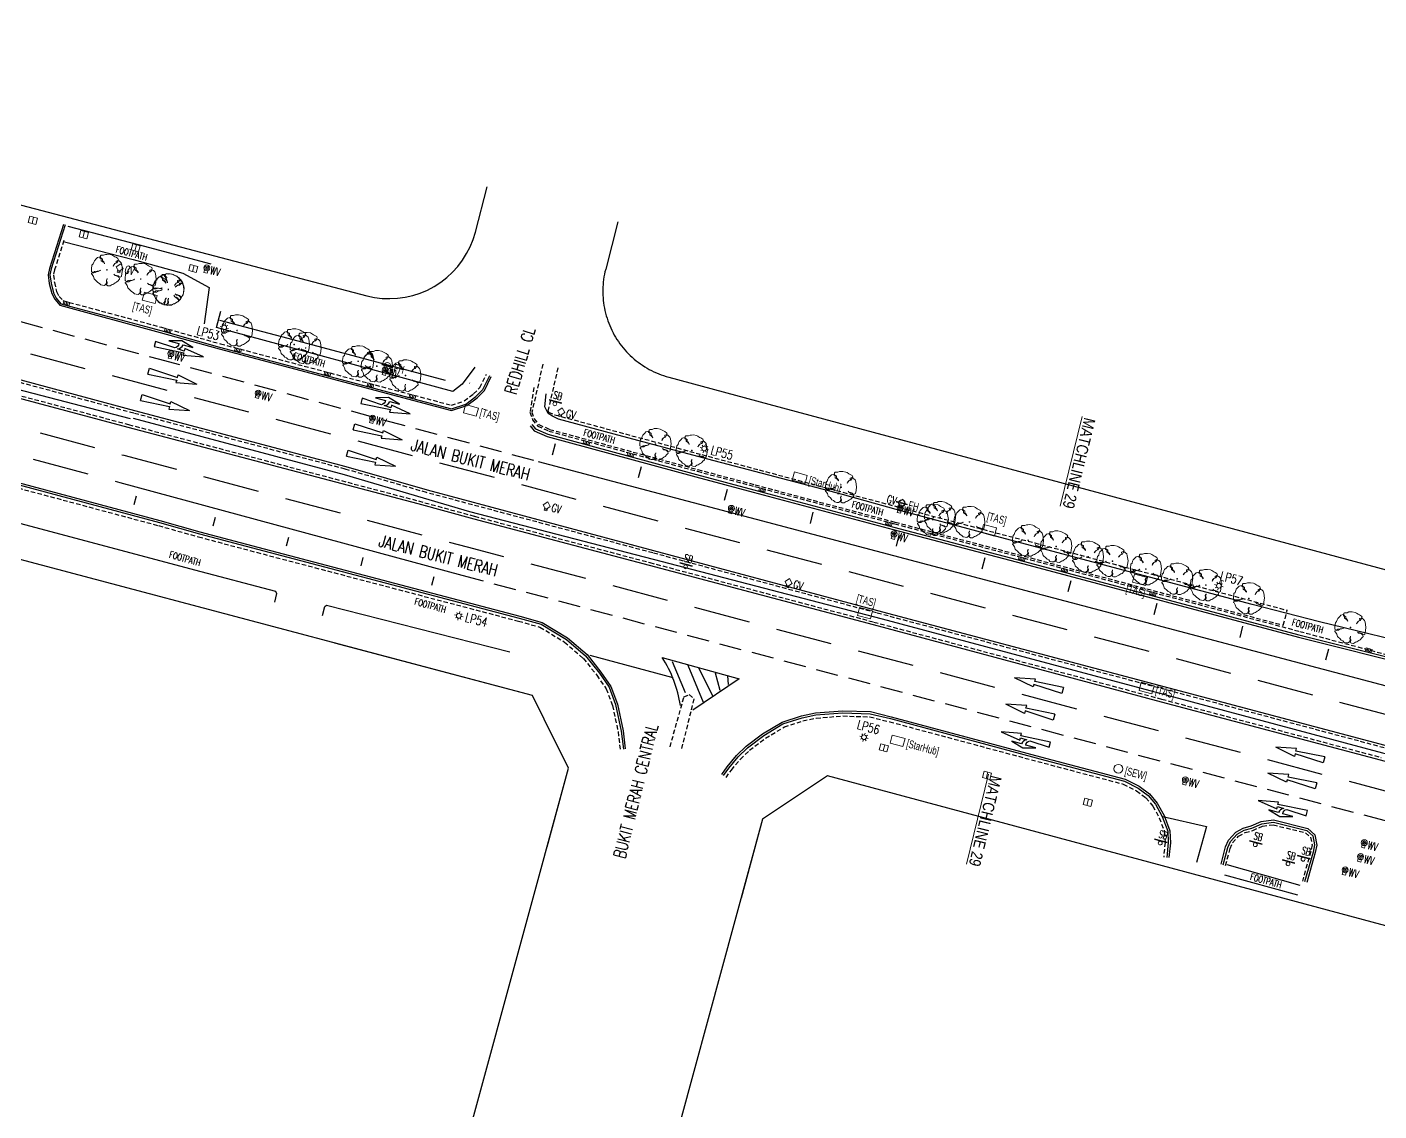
# Model space of a CAD drawing. Header units: millimetres. Extents: x 25846 to 27323, y 29074 to 29862.
# Drawn here: x 26037.9 to 26190, y 29592.5 to 29714.5 of the extents above; entities that cross this region are included whole.
import ezdxf

# ---------------------------------------------------------------- set-up
doc = ezdxf.new("R2010")
doc.units = ezdxf.units.MM
doc.linetypes.add('DASHED', pattern=[0.75, 0.5, -0.25])
doc.linetypes.add('DASHED2', pattern=[9.525, 6.35, -3.175])
for name, color, linetype, lineweight in [('02-PY-MATCHLINE', 7, 'Continuous', 0), ('S_IG_', 2, 'Continuous', 5), ('S_IGK_', 2, 'Continuous', 5), ('S_TREE', 3, 'Continuous', 13)]:
    doc.layers.add(name, color=color, linetype=linetype, lineweight=lineweight)
for name, color, linetype in [('S_FP_LINE', 11, 'Continuous'), ('S_LINKWAY', 6, 'DASHED'), ('S_LP', 7, 'Continuous'), ('S_MH-FH', 133, 'Continuous'), ('S_MH-GAS', 133, 'Continuous'), ('S_MH-SEW', 133, 'Continuous'), ('S_MH-STARHUB', 133, 'Continuous'), ('S_MH-TAS', 133, 'Continuous'), ('S_MH-WD', 133, 'Continuous'), ('S_RAIL', 200, 'Continuous'), ('S_ROAD_LINE', 7, 'DASHED'), ('S_SIGN_BOARD', 7, 'Continuous'), ('S_TRAFFIC_LINE', 8, 'Continuous'), ('SS ROADWIDL', 7, 'Continuous')]:
    doc.layers.add(name, color=color, linetype=linetype)
doc.styles.add('ARIAL', font='ARIALUNI.ttf')
doc.styles.add('CB_DIM', font='simplex.shx', dxfattribs={"width": 0.75, "height": 1.35})
doc.styles.add('ROMANS', font='romans', dxfattribs={"height": 2})
doc.styles.add('SIMPLEX', font='SIMPLEX')
doc.styles.get("Standard").update_dxf_attribs({"font": 'arial.ttf'})

# ---------------------------------------------------------------- blocks, each defined once
blk = doc.blocks.new('tr')
at = {"lineweight": 15}
blk.add_lwpolyline([(-0.48, 0.93), (-0.43, 0.88), (-0.37, 0.82), (-0.29, 0.7), (-0.29, 0.77), (-0.37, 0.9), (-0.44, 0.97), (-0.51, 1.04), (-0.51, 1.25), (-0.65, 1.32), (-0.73, 1.39), (-0.73, 1.6), (-0.66, 1.67), (-0.38, 1.67), (-0.17, 1.75), (-0.03, 1.75), (0.18, 1.76), (0.53, 1.69), (0.67, 1.62), (0.88, 1.49), (1.03, 1.42), (1.24, 1.28), (1.31, 1.15), (1.24, 1.07), (1.03, 1), (1.04, 0.79), (0.9, 0.72), (0.76, 0.57), (0.69, 0.43), (0.9, 0.72), (1.11, 0.79), (1.24, 1), (1.38, 1.01), (1.45, 0.94), (1.6, 0.8), (1.67, 0.59), (1.75, 0.03), (1.69, -0.39), (1.63, -0.74), (1.49, -0.81), (1.34, -0.75), (1.27, -0.68), (1.06, -0.61), (0.92, -0.61), (0.78, -0.48), (0.92, -0.63), (1.04, -0.65), (1.27, -0.75), (1.35, -0.82), (1.42, -0.96), (1.42, -1.03), (1.35, -1.1), (1.28, -1.17), (1.08, -1.38), (0.94, -1.45), (0.73, -1.6), (0.58, -1.64), (0.36, -1.78), (0.11, -1.77), (-0.04, -1.68), (0.03, -1.47), (0.03, -1.4), (-0.05, -1.19), (0.02, -1.05), (0.02, -0.98), (-0.01, -1.08), (-0.07, -1.19), (-0.04, -1.4), (-0.11, -1.61), (-0.28, -1.74), (-0.49, -1.72), (-0.7, -1.67), (-0.84, -1.51), (-1.03, -1.42), (-1.2, -1.23), (-1.38, -1.08), (-1.45, -1.01), (-1.53, -0.73), (-1.67, -0.52), (-1.74, -0.45), (-1.74, -0.38), (-1.47, -0.31), (-1.33, -0.3), (-1.12, -0.16), (-0.98, -0.16), (-0.77, -0.08), (-0.7, -0.01), (-0.98, -0.15), (-1.11, -0.14), (-1.4, -0.17), (-1.54, -0.31), (-1.75, -0.17), (-1.75, 0.11), (-1.69, 0.53), (-1.55, 0.67), (-1.49, 0.88), (-1.42, 1.03), (-1.21, 1.24), (-1.08, 1.38), (-0.8, 1.46), (-0.79, 1.32), (-0.65, 1.25), (-0.65, 1.04)], close=True, dxfattribs=at)
for points in [[(-0.07, 0), (0.07, 0)], [(0, 0.07), (0, -0.07)]]:
    blk.add_lwpolyline(points, dxfattribs=at)
blk = doc.blocks.new('IRON_GRATING')
at = {"lineweight": 15}
blk.add_line((0, 0.36), (0, -0.36), dxfattribs=at)
blk.add_lwpolyline([(-0.44, 0.36), (-0.44, -0.36), (0.44, -0.36), (0.44, 0.36)], close=True, dxfattribs=at)
blk = doc.blocks.new('ig')
blk.add_blockref('IRON_GRATING', (0, 0))
blk = doc.blocks.new('igk')
at = {"lineweight": 15}
for p, q in [((0.35, 0.15), (-0.35, 0.15)), ((-0.35, 0.15), (-0.35, -0.15)), ((-0.18, 0.15), (-0.18, -0.15)), ((0, 0.15), (0, -0.15)), ((0.17, 0.15), (0.17, -0.15)), ((0.35, -0.15), (0.35, 0.15)), ((-0.35, -0.15), (0.35, -0.15))]:
    blk.add_line(p, q, dxfattribs=at)
blk = doc.blocks.new('MH_TAS')
at = {"lineweight": 18}
blk.add_lwpolyline([(-0.75, -0.47), (0.75, -0.47), (0.75, 0.47), (-0.75, 0.47)], close=True, dxfattribs=at)
blk = doc.blocks.new('PTAS')
at = {"layer": 'S_MH-TAS', "lineweight": 18}
blk.add_blockref('MH_TAS', (0, 0), dxfattribs=at)
at = {"layer": 'S_MH-TAS', "lineweight": 18, "width": 0.7}
blk.add_text('[TAS]', height=0.9, dxfattribs=at).set_placement((1.06, -0.36))
blk = doc.blocks.new('WATER-VALVE')
at = {"color": 0, "lineweight": 18}
blk.add_lwpolyline([(-0.1914, -0.27753), (-0.1914, -0.5742), (0.1914, -0.5742), (0.1914, -0.27753)], dxfattribs=at)
blk.add_lwpolyline([(-0.1914, -0.27753), (-0.1914, -0.5742), (0.1914, -0.5742), (0.1914, -0.27753)], dxfattribs=at)
blk.add_lwpolyline([(-0.1914, -0.27753), (-0.1914, -0.5742), (0.1914, -0.5742), (0.1914, -0.27753)], dxfattribs=at)
at = {"lineweight": 18}
blk.add_circle((0, 0), 0.33648, dxfattribs=at)
blk.add_circle((0, 0), 0.33648, dxfattribs=at)
blk.add_circle((0, 0), 0.33648, dxfattribs=at)
at = {"lineweight": 15}
for radius in [0.2036, 0.2036, 0.2036, 0.06203, 0.06203, 0.06203]:
    blk.add_circle((0, 0), radius, dxfattribs=at)
blk = doc.blocks.new('PWD')
at = {"layer": 'S_MH-WD', "lineweight": 18}
blk.add_blockref('WATER-VALVE', (0, 0), dxfattribs=at)
at = {"layer": 'S_MH-WD', "lineweight": 18, "style": 'ROMANS', "width": 0.7}
blk.add_text('WV', height=0.9, dxfattribs=at).set_placement((0.46, -0.58))
blk = doc.blocks.new('MH_STARHUB')
at = {"lineweight": 18}
blk.add_lwpolyline([(-0.75, -0.47), (0.75, -0.47), (0.75, 0.47), (-0.75, 0.47)], close=True, dxfattribs=at)
blk = doc.blocks.new('PSHUB')
at = {"layer": 'S_MH-STARHUB', "lineweight": 18}
blk.add_blockref('MH_STARHUB', (0, 0), dxfattribs=at)
at = {"layer": 'S_MH-STARHUB', "lineweight": 18, "width": 0.7}
blk.add_text('[StarHub]', height=0.9, dxfattribs=at).set_placement((1.08, -0.43))
blk = doc.blocks.new('FIRE_HYDRANT')
at = {"lineweight": 18}
blk.add_lwpolyline([(-0.62, -0.05), (0.62, -0.05), (0.62, 0.04), (-0.62, 0.04)], close=True, dxfattribs=at)
blk.add_circle((0, 0), 0.372, dxfattribs=at)
blk = doc.blocks.new('PFH')
at = {"layer": 'S_MH-FH', "lineweight": 18}
blk.add_blockref('FIRE_HYDRANT', (0, 0), dxfattribs=at)
at = {"layer": 'S_MH-FH', "lineweight": 18, "width": 0.7}
blk.add_text('FH', height=0.9, dxfattribs=at).set_placement((0.77, -0.43))
blk = doc.blocks.new('GASVALVE')
at = {"lineweight": 15}
for points in [[(0, 0.45), (-0.41, 0), (0, -0.45), (0.41, 0), (0, 0.45)], [(-0.16, -0.27), (-0.16, -0.56), (0.16, -0.56), (0.16, -0.27)]]:
    blk.add_lwpolyline(points, dxfattribs=at)
blk = doc.blocks.new('PGAS')
at = {"layer": 'S_MH-GAS', "lineweight": 15}
blk.add_blockref('GASVALVE', (0, 0), dxfattribs=at)
at = {"layer": 'S_MH-GAS', "lineweight": 15, "style": 'SIMPLEX', "width": 0.71}
blk.add_text('GV', height=0.91, dxfattribs=at).set_placement((0.6, -0.47, 106.81))
blk = doc.blocks.new('MH_SEW')
at = {"lineweight": 18}
blk.add_circle((0, 0), 0.5, dxfattribs=at)
blk = doc.blocks.new('PSEW')
at = {"layer": 'S_MH-SEW', "lineweight": 18}
blk.add_blockref('MH_SEW', (0, 0), dxfattribs=at)
at = {"layer": 'S_MH-SEW', "lineweight": 18, "width": 0.7}
blk.add_text('[SEW]', height=0.9, dxfattribs=at).set_placement((0.79, -0.44, -98.84))
blk = doc.blocks.new('SIGN_BOARD_SMALL')
at = {"color": 0, "lineweight": 18}
for p, q in [((0.73, 0.07), (-0.73, 0.07)), ((0.73, 0), (-0.73, 0))]:
    blk.add_line(p, q, dxfattribs=at)
at = {"lineweight": 18}
blk.add_circle((0, -0.22), 0.216, dxfattribs=at)
blk = doc.blocks.new('SBS')
at = {"layer": 'S_SIGN_BOARD', "lineweight": 15}
blk.add_blockref('SIGN_BOARD_SMALL', (0, 0), dxfattribs=at)
at = {"layer": 'S_SIGN_BOARD', "color": 0, "linetype": 'ByBlock', "lineweight": 15, "style": 'SIMPLEX', "width": 0.65}
blk.add_text('SB', height=0.85, dxfattribs=at).set_placement((-0.39, 0.32))
blk = doc.blocks.new('AR')
at = {"lineweight": 30}
for p, q in [((-3.3, 0.46), (-5.6, 0)), ((-3.3, -0.46), (-5.6, 0)), ((-3.3, 0.16), (-3.3, 0.46)), ((0, 0.35), (-3.3, 0.16)), ((0, 0.35), (0, -0.35)), ((0, -0.35), (-3.3, -0.16)), ((-3.3, -0.16), (-3.3, -0.46))]:
    blk.add_line(p, q, dxfattribs=at)
blk = doc.blocks.new('A$Ca65eef7b')
at = {"layer": 'SS ROADWIDL', "color": 13}
for points in [[(26066.57, 29512.67), (26098.84, 29631.09), (26096.11, 29636.6), (26094.8, 29639.26), (26072.55, 29645.17)], [(26211.85, 29607.71), (26127.98, 29630.22), (26120.69, 29625.36), (26088.37, 29506.72), (26092.23, 29499.97), (26281.04, 29449.16)]]:
    blk.add_lwpolyline(points, dxfattribs=at)
blk = doc.blocks.new('LAMPPOST')
at = {"lineweight": 18}
for points in [[(-0.32, 0.32), (-0.19, 0.19)], [(0, 0.49), (0, 0.26)], [(0.32, 0.32), (0.19, 0.19)], [(-0.49, 0), (-0.26, 0)], [(-0.32, -0.32), (-0.19, -0.19)], [(0, -0.49), (0, -0.26)], [(0.32, -0.32), (0.19, -0.19)], [(0.49, 0), (0.26, 0)]]:
    blk.add_lwpolyline(points, dxfattribs=at)
blk.add_circle((0, 0), 0.264, dxfattribs=at)

msp = doc.modelspace()

# ---------------------------------------------------------------- linework, layer by layer
at = {"color": 7, "lineweight": 9, "ltscale": 30}
msp.add_lwpolyline([(26087.7, 29674.38), (26087.74, 29674.43)], dxfattribs=at)
at = {"layer": 'S_FP_LINE'}
for points in [[(26042.54, 29692.07), (26050.43, 29689.99), (26058.6, 29687.84)], [(26042.15, 29690.31), (26049.87, 29688.32), (26055.48, 29686.79), (26058.44, 29685.17), (26057.87, 29681.06)], [(26088.3, 29676.21), (26086.88, 29674.29), (26085.84, 29673.46), (26059.26, 29680.67), (26059.72, 29682.49)], [(26196.04, 29645.67), (26195.98, 29644.48), (26183.32, 29647.56), (26175.77, 29649.52), (26146.32, 29657.34), (26135.7, 29660.2), (26129.67, 29661.87), (26114.52, 29665.84), (26103.98, 29668.65), (26097.74, 29670.37), (26097.05, 29670.71), (26096.55, 29671), (26096.2, 29671.73), (26096.35, 29673.2)], [(25997.03, 29669.27), (26036.67, 29658.78), (26056.76, 29653.39), (26065.89, 29650.99), (26066.01, 29650.73), (26065.76, 29649.78)], [(26071.16, 29648.28), (26071.45, 29649.28), (26071.64, 29649.43), (26092.26, 29644.2)], [(26172.92, 29620.28), (26181.13, 29617.95)], [(26172.66, 29619.12), (26180.87, 29616.87)]]:
    msp.add_lwpolyline(points, dxfattribs=at)
at = {"layer": 'S_LINKWAY'}
for points in [[(26095.96, 29676.53), (26094.72, 29671.15), (26094.98, 29670.39), (26095.52, 29669.74), (26096.72, 29669.21), (26113.4, 29664.69), (26119.85, 29662.97), (26135.59, 29658.77), (26150.86, 29654.75), (26179.26, 29647.18), (26179.71, 29648.86)], [(26097.65, 29676.14), (26096.53, 29671.24), (26096.59, 29671.16), (26097.3, 29670.85), (26113.85, 29666.37), (26120.3, 29664.65), (26136.04, 29660.45), (26151.3, 29656.43), (26179.7, 29648.86)]]:
    msp.add_lwpolyline(points, dxfattribs=at)
at = {"layer": 'S_RAIL'}
for points in [[(25902.23, 29709.28), (25944.58, 29698.1), (26003.82, 29682.31), (26049.55, 29670.43)], [(26059.59, 29681.5), (26067.29, 29679.47), (26084.96, 29674.76)], [(26049.87, 29670.46), (26073.63, 29664.12), (26082.51, 29661.52), (26087.71, 29659.98), (26108.37, 29654.61), (26134.13, 29647.9), (26164.82, 29639.67), (26190.4, 29632.81), (26195.07, 29631.67), (26225.06, 29623.57)]]:
    msp.add_lwpolyline(points, dxfattribs=at)
at = {"layer": 'S_ROAD_LINE'}
for points in [[(26042.08, 29690.44), (26041.04, 29687.16), (26040.91, 29686.57), (26041.02, 29685.73), (26041.26, 29684.71), (26041.54, 29684.17), (26041.97, 29683.69), (26053.08, 29680.69), (26059.7, 29678.83), (26085.67, 29671.93), (26087.12, 29672.41), (26088.17, 29673.19), (26088.89, 29673.92), (26089.63, 29675.42)], [(26004.01, 29681.85), (26049.37, 29669.75), (26081.97, 29661.16), (26088.27, 29659.44), (26108, 29654.23), (26133.2, 29647.54), (26165.59, 29638.86), (26190.25, 29632.31)], [(26190.61, 29633.39), (26133.51, 29648.56), (26108.33, 29655.31), (26082.87, 29662.1), (26073.72, 29664.74), (26049.94, 29671.02), (26034.21, 29675.27)], [(26094.95, 29673.92), (26094.51, 29671.13), (26094.8, 29670.29), (26095.39, 29669.57), (26096.65, 29669.01), (26113.35, 29664.49), (26119.8, 29662.78), (26135.54, 29658.58), (26150.81, 29654.55), (26181.11, 29646.48), (26239.13, 29631.04), (26271.97, 29622.42), (26303.09, 29614.41), (26304.54, 29614.2), (26304.85, 29614.42), (26304.98, 29614.9), (26306.41, 29623.14)], [(25996.44, 29668.99), (25997.7, 29670.46), (25999.44, 29671.77), (26000.49, 29672.19), (26001.37, 29672.13), (26020.27, 29667.09), (26052.73, 29658.38), (26057.22, 29657.12), (26063.76, 29655.38), (26093.22, 29647.64), (26095.64, 29646.96), (26098.4, 29645.29), (26100.51, 29643.46), (26102.03, 29641.55), (26103.08, 29640.03), (26103.79, 29638.15), (26104.43, 29635.21), (26104.65, 29633.21)], [(26110.27, 29633.51), (26111.84, 29639.11), (26112.44, 29639.38), (26112.96, 29638.88), (26111.52, 29633.15)], [(26116.57, 29630.05), (26117.17, 29630.89), (26118.19, 29632.11), (26119.21, 29633.12), (26121.02, 29634.47), (26123.13, 29635.74), (26125.22, 29636.43), (26126.72, 29636.74), (26129.72, 29636.97), (26132.73, 29636.87), (26134.98, 29636.32), (26152.35, 29631.66), (26161.25, 29629.31), (26162.74, 29628.55), (26163.79, 29627.77), (26164.58, 29626.84), (26165.3, 29625.52), (26165.91, 29623.93), (26165.95, 29622.74), (26165.8, 29621.1)], [(26172.77, 29620.15), (26173.27, 29622.06), (26173.56, 29622.71), (26174.23, 29623.46), (26174.97, 29623.85), (26175.82, 29624.1), (26176.92, 29624.57), (26178.12, 29624.74), (26181.75, 29623.83), (26182.32, 29623.33), (26182.49, 29622.46), (26182.34, 29621.73), (26181.4, 29618.38)]]:
    msp.add_lwpolyline(points, dxfattribs=at)
at = {"layer": 'S_TRAFFIC_LINE', "linetype": 'DASHED', "ltscale": 5}
for p, q in [((25997.39, 29692.11), (26052.67, 29677.15)), ((26052.67, 29677.15), (26095.42, 29665.59)), ((26086.84, 29652.81), (26229.24, 29614.96))]:
    msp.add_line(p, q, dxfattribs=at)
at = {"layer": 'S_TRAFFIC_LINE'}
for p, q in [((26097.36, 29667.57), (26097.02, 29666.31)), ((26095.42, 29665.59), (26276.53, 29617.66)), ((26107.02, 29665), (26106.69, 29663.75)), ((26048.39, 29663.23), (26086.84, 29652.81)), ((26116.69, 29662.44), (26116.35, 29661.19)), ((26049.99, 29660.75), (26050.24, 29661.72)), ((26058.86, 29658.35), (26059.12, 29659.32)), ((26126.35, 29659.88), (26126.02, 29658.62)), ((26067.11, 29656.11), (26067.37, 29657.08)), ((26136.02, 29657.31), (26135.69, 29656.06)), ((26075.51, 29653.84), (26075.76, 29654.8)), ((26145.69, 29654.75), (26145.35, 29653.49)), ((26083.48, 29651.68), (26083.73, 29652.64)), ((26155.35, 29652.18), (26155.02, 29650.93)), ((26165.02, 29649.62), (26164.68, 29648.36)), ((26174.68, 29647.06), (26174.35, 29645.8)), ((26184.35, 29644.49), (26184.01, 29643.24))]:
    msp.add_line(p, q, dxfattribs=at)
at = {"layer": 'S_TRAFFIC_LINE', "linetype": 'DASHED2', "flags": 128}
for points in [[(25900.25, 29714.46), (26083.21, 29665.75), (26294.69, 29609.55)], [(25901.24, 29705.21), (25944.76, 29694.04), (26002.96, 29678.51), (26048.84, 29666.29), (26087.43, 29656), (26242.85, 29614.69), (26312.23, 29596.26)], [(25900.5, 29702.32), (25944, 29691.15), (26002.19, 29675.62), (26048.39, 29663.23)]]:
    msp.add_lwpolyline(points, dxfattribs=at)
at = {"layer": 'S_TRAFFIC_LINE'}
for points in [[(25900.45, 29710.88), (25903.09, 29710.26), (25982.3, 29689.3), (25992.12, 29686.75), (26034.29, 29675.57), (26050.02, 29671.32), (26073.8, 29665.04), (26082.96, 29662.39), (26108.4, 29655.6), (26133.59, 29648.85), (26190.69, 29633.69), (26195.06, 29632.48), (26243.04, 29619.79), (26260.56, 29615.21), (26294.18, 29606.55), (26296.2, 29606.36), (26329.75, 29597.14), (26361.48, 29588.61), (26403.58, 29577.38), (26407.67, 29576.25), (26429.94, 29569.52, -0.016945), (26462.16, 29560.02, -0.062846), (26465.68, 29557.85)], [(26111.44, 29638.16, 0.104347), (26109.39, 29643.56), (26118.03, 29641.14), (26112.83, 29637.62)]]:
    msp.add_lwpolyline(points, format="xyb", dxfattribs=at)
at = {"layer": 'S_TRAFFIC_LINE', "flags": 128}
msp.add_lwpolyline([(25902.1, 29707.94), (25914.2, 29704.87), (25945.42, 29697), (25977.28, 29688.71), (26003.93, 29681.55), (26049.29, 29669.46), (26081.89, 29660.87), (26088.19, 29659.14), (26107.93, 29653.94), (26133.12, 29647.25), (26165.51, 29638.56), (26190.17, 29632.02), (26194.68, 29630.81), (26260.33, 29613.34), (26294.94, 29603.88), (26295.42, 29603.93), (26313.15, 29599.27)], dxfattribs=at)
at = {"layer": 'S_TRAFFIC_LINE'}
for points in [[(26042.04, 29692.26), (26040.47, 29687.32), (26040.3, 29686.6), (26040.44, 29685.62), (26040.71, 29684.5), (26041.05, 29683.84), (26041.64, 29683.16), (26052.93, 29680.12), (26059.54, 29678.26), (26085.69, 29671.32), (26087.4, 29671.88), (26088.56, 29672.74), (26089.38, 29673.57), (26090.16, 29675.16)], [(26042.23, 29692.2), (26040.67, 29687.27), (26040.51, 29686.59), (26040.64, 29685.66), (26040.9, 29684.57), (26041.22, 29683.95), (26041.75, 29683.34), (26052.98, 29680.31), (26059.6, 29678.46), (26085.68, 29671.53), (26087.3, 29672.06), (26088.42, 29672.9), (26089.22, 29673.69), (26089.98, 29675.25)], [(26001.25, 29672.6), (26001.49, 29672.57), (26020.36, 29667.44), (26052.83, 29658.73), (26057.32, 29657.47), (26063.85, 29655.73), (26093.31, 29647.99), (26095.79, 29647.3), (26098.61, 29645.59), (26100.77, 29643.72), (26102.32, 29641.77), (26103.41, 29640.2), (26104.14, 29638.25), (26104.79, 29635.27), (26105.02, 29633.25)], [(26001.27, 29672.81), (26001.53, 29672.79), (26020.42, 29667.65), (26052.89, 29658.94), (26057.37, 29657.68), (26063.91, 29655.94), (26093.37, 29648.2), (26095.88, 29647.5), (26098.74, 29645.76), (26100.93, 29643.87), (26102.5, 29641.9), (26103.6, 29640.3), (26104.35, 29638.31), (26105, 29635.31), (26105.23, 29633.28)], [(26094.54, 29669.59), (26094.99, 29669.04), (26096.44, 29668.4), (26113.18, 29663.87), (26119.63, 29662.15), (26135.38, 29657.95), (26150.64, 29653.93), (26180.95, 29645.85), (26194.43, 29642.47), (26206.41, 29639.29)], [(26094.74, 29669.76), (26095.15, 29669.26), (26096.53, 29668.65), (26113.25, 29664.12), (26119.7, 29662.41), (26135.44, 29658.2), (26150.71, 29654.18), (26181.01, 29646.11), (26194.49, 29642.72), (26206.48, 29639.54)], [(26101.26, 29643.81), (26110.58, 29641.28)], [(26110.5, 29643.08), (26111.97, 29639.62)], [(26112.29, 29642.69), (26113.99, 29638.52)], [(26113.51, 29642.34), (26115.03, 29639.23)], [(26115.33, 29641.82), (26115.86, 29639.86)], [(26116.75, 29641.47), (26116.81, 29640.5)], [(26116.09, 29630.4), (26116.71, 29631.25), (26117.75, 29632.51), (26118.83, 29633.57), (26120.69, 29634.96), (26122.88, 29636.28), (26125.06, 29637), (26126.64, 29637.32), (26129.7, 29637.56), (26132.81, 29637.46), (26135.13, 29636.89), (26152.51, 29632.23), (26161.46, 29629.87), (26163.06, 29629.06), (26164.2, 29628.21), (26165.07, 29627.18), (26165.84, 29625.77), (26166.5, 29624.05), (26166.55, 29622.72), (26166.39, 29621.04)], [(26116.28, 29630.26), (26116.89, 29631.11), (26117.92, 29632.36), (26118.98, 29633.4), (26120.82, 29634.77), (26122.97, 29636.07), (26125.12, 29636.77), (26126.67, 29637.09), (26129.71, 29637.33), (26132.78, 29637.23), (26135.07, 29636.67), (26152.45, 29632), (26161.38, 29629.65), (26162.94, 29628.86), (26164.04, 29628.04), (26164.87, 29627.05), (26165.63, 29625.67), (26166.27, 29624), (26166.31, 29622.73), (26166.16, 29621.06)], [(26165.7, 29625.67), (26170.63, 29624.53), (26169.51, 29620.48)], [(26172.25, 29620.29), (26172.77, 29622.24), (26173.1, 29623.01), (26173.9, 29623.89), (26174.76, 29624.34), (26175.64, 29624.61), (26176.77, 29625.09), (26178.15, 29625.29), (26182.01, 29624.31), (26182.81, 29623.62), (26183.04, 29622.45), (26182.86, 29621.6), (26181.91, 29618.23)], [(26172.5, 29620.22), (26173.01, 29622.16), (26173.32, 29622.86), (26174.06, 29623.68), (26174.86, 29624.11), (26175.73, 29624.37), (26176.84, 29624.84), (26178.14, 29625.03), (26181.89, 29624.08), (26182.57, 29623.48), (26182.78, 29622.46), (26182.61, 29621.66), (26181.66, 29618.3)]]:
    msp.add_lwpolyline(points, dxfattribs=at)
at = {"layer": 'S_TRAFFIC_LINE', "ltscale": 2}
for points, elevation in [([(26054.88, 29678.27, 0.30779), (26055.49, 29678.72), (26056.59, 29678.42), (26055.34, 29679.18), (26053.88, 29679.15), (26055.02, 29678.86, -0.321197), (26054.56, 29678.37), (26052.38, 29679.1), (26052.22, 29678.52), (26055.56, 29677.83), (26055.48, 29677.54), (26057.79, 29677.36), (26055.69, 29678.31), (26055.61, 29678.02), (26054.88, 29678.27)], 6.56), ([(26078.13, 29671.88, 0.30779), (26078.75, 29672.33), (26079.84, 29672.03), (26078.59, 29672.79), (26077.13, 29672.76), (26078.27, 29672.47, -0.321197), (26077.81, 29671.98), (26075.63, 29672.71), (26075.48, 29672.13), (26078.81, 29671.44), (26078.73, 29671.15), (26081.04, 29670.97), (26078.94, 29671.92), (26078.86, 29671.63), (26078.13, 29671.88)], 6.99), ([(26150.42, 29634.29, 0.30779), (26149.81, 29633.83), (26148.72, 29634.12), (26149.97, 29633.37), (26151.43, 29633.4), (26150.29, 29633.69, -0.321197), (26150.74, 29634.18), (26152.93, 29633.46), (26153.08, 29634.04), (26149.75, 29634.72), (26149.82, 29635.01), (26147.51, 29635.18), (26149.62, 29634.24), (26149.69, 29634.53), (26150.42, 29634.29)], 8.4), ([(26179.33, 29626.56, 0.30779), (26178.72, 29626.11), (26177.62, 29626.4), (26178.88, 29625.65), (26180.33, 29625.68), (26179.2, 29625.97, -0.321197), (26179.65, 29626.46), (26181.83, 29625.74), (26181.99, 29626.32), (26178.65, 29627), (26178.73, 29627.29), (26176.42, 29627.46), (26178.52, 29626.51), (26178.6, 29626.8), (26179.33, 29626.56)], 8.75)]:
    msp.add_lwpolyline(points, format="xyb", dxfattribs=dict(at, elevation=elevation))
at = {"layer": 'SS ROADWIDL', "color": 13}
for points in [[(25991.7, 29706.38), (26076.15, 29684.23), (26077.01, 29684.05), (26077.88, 29683.94), (26078.74, 29683.91), (26079.63, 29683.95), (26080.48, 29684.07), (26081.33, 29684.27), (26082.17, 29684.53), (26082.97, 29684.87), (26083.74, 29685.28), (26084.48, 29685.75), (26085.17, 29686.29), (26085.81, 29686.88), (26086.39, 29687.53), (26086.92, 29688.23), (26087.38, 29688.97), (26087.78, 29689.74), (26088.11, 29690.55), (26088.37, 29691.39), (26089.7, 29696.5)], [(26104.41, 29692.56), (26103.03, 29687.23), (26102.95, 29686.94), (26102.89, 29686.65), (26102.84, 29686.37), (26102.8, 29686.07), (26102.76, 29685.78), (26102.74, 29685.49), (26102.72, 29685.19), (26102.71, 29684.9), (26102.71, 29684.61), (26102.72, 29684.31), (26102.74, 29684.02), (26102.76, 29683.72), (26102.8, 29683.43), (26102.84, 29683.14), (26102.89, 29682.85), (26102.95, 29682.56), (26103.02, 29682.28), (26103.09, 29681.99), (26103.18, 29681.71), (26103.27, 29681.43), (26103.37, 29681.16), (26103.48, 29680.88), (26103.6, 29680.61), (26103.73, 29680.35), (26103.86, 29680.08), (26104, 29679.82), (26104.15, 29679.57), (26104.3, 29679.32), (26104.47, 29679.08), (26104.64, 29678.84), (26104.82, 29678.6), (26105, 29678.37), (26105.19, 29678.15), (26105.39, 29677.93), (26105.59, 29677.72), (26105.8, 29677.51), (26106.02, 29677.31), (26106.24, 29677.12), (26106.47, 29676.93), (26106.7, 29676.75), (26106.94, 29676.57), (26107.18, 29676.41), (26107.43, 29676.25), (26107.68, 29676.1), (26107.94, 29675.95), (26108.2, 29675.82), (26108.46, 29675.69), (26108.73, 29675.57), (26109, 29675.45), (26109.28, 29675.35), (26109.55, 29675.25), (26109.83, 29675.16), (26110.12, 29675.08), (26121.37, 29672.06), (26266.01, 29633.25)], [(26096.43, 29622.27), (26098.84, 29631.09), (26096.11, 29636.6), (26094.8, 29639.26), (25996.46, 29665.36)], [(26211.85, 29607.71), (26127.98, 29630.22), (26120.69, 29625.36), (26118.27, 29616.46)]]:
    msp.add_lwpolyline(points, dxfattribs=at)

# ---------------------------------------------------------------- block references
at = {"layer": 'S_IG_'}
for p, rotation in [((26038.59, 29692.71), 345.1988215702609), ((26044.32, 29691.1), 345.1988215702609), ((26050.16, 29689.62), 345.1988215702609), ((26056.64, 29687.3), 345.1988215702609), ((26134.33, 29633.38), 345.0793771258164), ((26145.93, 29630.29), 345.0793771258164), ((26157.26, 29627.26), 345.0793771258164)]:
    msp.add_blockref('ig', p, dxfattribs=dict(at, rotation=rotation))
at = {"layer": 'S_IGK_'}
for p, rotation in [((26042.37, 29683.42), 345.1988215702609), ((26053.79, 29680.33), 345.1988215702609), ((26061.67, 29678.15), 345.1988215702609), ((26071.73, 29675.48), 345.1988215702609), ((26076.56, 29674.2), 345.1988215702609), ((26081.3, 29672.94), 345.1988215702609), ((26100.88, 29667.71), 345.0793771258164), ((26105.84, 29666.37), 345.0793771258164), ((26120.64, 29662.4), 345.0793771258164), ((26134.87, 29658.6), 345.0793771258164), ((26149.84, 29654.65), 345.0793771258164), ((26154.66, 29653.37), 345.0793771258164), ((26164.57, 29650.73), 345.0793771258164), ((26188.87, 29644.4), 345.0793771258164)]:
    msp.add_blockref('igk', p, dxfattribs=dict(at, rotation=rotation))
at = {"layer": 'S_LP', "lineweight": 18}
for p, rotation in [((26060.12, 29680.67), 345.1988215702609), ((26114.12, 29667.05), 345.0793771258164), ((26172.01, 29651.62), 345.0793771258164), ((26086.51, 29648.23), 345.1988215702609), ((26132.09, 29634.58), 345.0793771258164)]:
    msp.add_blockref('LAMPPOST', p, dxfattribs=dict(at, rotation=rotation))
at = {"layer": 'S_MH-FH'}
for p, rotation in [((26078.47, 29676.34), 345.1988215702609), ((26136.35, 29660.92), 345.0793771258164)]:
    msp.add_blockref('PFH', p, dxfattribs=dict(at, rotation=rotation))
at = {"layer": 'S_MH-GAS'}
for p, rotation in [((26048.37, 29687.4), 345.1988215702609), ((26098.03, 29671.2), 345.0793771258164), ((26096.4, 29660.62), 345.0793771258164), ((26123.6, 29651.98), 345.0793771258164)]:
    msp.add_blockref('PGAS', p, dxfattribs=dict(at, rotation=rotation))
at = {"layer": 'S_MH-GAS', "lineweight": 15, "rotation": 345.0793771258164}
msp.add_blockref('GASVALVE', (26136.35, 29660.91), dxfattribs=at)
at = {"layer": 'S_MH-SEW', "rotation": 345.0793771258164}
msp.add_blockref('PSEW', (26160.71, 29631.03), dxfattribs=at)
at = {"layer": 'S_MH-STARHUB', "rotation": 345.0793771258164}
for p in [(26124.86, 29663.77), (26135.86, 29634.17)]:
    msp.add_blockref('PSHUB', p, dxfattribs=at)
at = {"layer": 'S_MH-TAS', "lineweight": 18}
for p, rotation in [((26051.74, 29684.01), 345.1988215702609), ((26146.15, 29657.86), 345.0793771258164), ((26163.14, 29652.29), 345.0793771258164), ((26132.2, 29648.54), 345.0793771258164)]:
    msp.add_blockref('MH_TAS', p, dxfattribs=dict(at, rotation=rotation))
at = {"layer": 'S_MH-TAS', "rotation": 345.0793771258164}
for p in [(26087.87, 29671.34), (26163.88, 29640.11)]:
    msp.add_blockref('PTAS', p, dxfattribs=at)
at = {"layer": 'S_MH-WD'}
for p, rotation in [((26058.16, 29687.37), 345.1988215702609), ((26054.13, 29677.73), 345.1988215702609), ((26078.23, 29675.88), 345.1988215702609), ((26063.94, 29673.28), 345.1988215702609), ((26076.8, 29670.47), 345.1988215702609), ((26117.17, 29660.32), 345.0793771258164), ((26136.16, 29660.37), 345.0793771258164), ((26135.47, 29657.44), 345.0793771258164), ((26168.24, 29629.79), 345.0793771258164), ((26188.37, 29622.72), 345.0793771258164), ((26187.95, 29621.15), 345.0793771258164), ((26186.22, 29619.66), 345.0793771258164)]:
    msp.add_blockref('PWD', p, dxfattribs=dict(at, rotation=rotation))
at = {"layer": 'S_SIGN_BOARD', "rotation": 345.0793771258164}
for p in [(26097.36, 29672.3), (26112.06, 29653.96), (26165.47, 29622.89), (26176.16, 29622.71), (26181.54, 29621.07), (26179.85, 29620.56)]:
    msp.add_blockref('SBS', p, dxfattribs=at)
at = {"layer": 'S_TRAFFIC_LINE'}
for p, rotation in [((26051.63, 29675.77, 6.66), 164.8093949930677), ((26050.81, 29672.78, 6.73), 164.8093949930677), ((26074.72, 29669.51, 7.05), 164.8093949930677), ((26073.98, 29666.52, 7.11), 164.8093949930677), ((26154.44, 29639.83, 8.54), 345.0414833962761), ((26153.46, 29636.85, 8.47), 345.0414833962761), ((26183.83, 29632.02, 8.86), 345.0414833962761), ((26182.94, 29629.1, 8.81), 345.0414833962761)]:
    msp.add_blockref('AR', p, dxfattribs=dict(at, rotation=rotation))
at = {"layer": 'S_TREE'}
for p in [(26046.93, 29687.14), (26050.72, 29686.12), (26053.83, 29684.95), (26061.56, 29680.34), (26067.98, 29678.76), (26069.28, 29678.36), (26075.19, 29676.86), (26077.29, 29676.31), (26080.5, 29675.26), (26108.64, 29667.54), (26112.72, 29666.82), (26129.51, 29662.72), (26139.83, 29659.05), (26140.65, 29659.33), (26143.95, 29658.79), (26150.55, 29656.73), (26153.71, 29656.03), (26157.3, 29654.88), (26160.04, 29654.39), (26163.8, 29653.5), (26167.32, 29652.4), (26170.55, 29651.7), (26175.39, 29650.2), (26186.81, 29646.92)]:
    msp.add_blockref('tr', p, dxfattribs=at)
at = {"layer": 'S_TREE', "rotation": 345.1988215702609}
msp.add_blockref('tr', (26053.83, 29684.95), dxfattribs=at)
at = {"layer": 'SS ROADWIDL'}
msp.add_blockref('A$Ca65eef7b', (0, 0), dxfattribs=at)

# ---------------------------------------------------------------- texts
at = {"layer": '02-PY-MATCHLINE', "style": 'ARIAL', "width": 0.8}
for p in [(26156.88, 29670.61, -2.24), (26146.33, 29630.37, -2.24)]:
    msp.add_text('%%UMATCHLINE 29', height=1.3, rotation=256.2795, dxfattribs=at).set_placement(p)
at = {"layer": 'S_FP_LINE', "style": 'SIMPLEX', "width": 0.65}
for rotation, p in [(344.7196, (26047.87, 29689.12, 3.74)), (344.7196, (26067.86, 29677.14, 3.74)), (344.7196, (26100.48, 29668.52, 3.74)), (344.7196, (26130.66, 29660.44, 3.74)), (344.3442, (26053.87, 29654.8, 3.74)), (344.3442, (26081.47, 29649.52, 3.74)), (344.7196, (26180.18, 29647.19, 3.74)), (344.3442, (26175.48, 29618.56, 3.74))]:
    msp.add_text('FOOTPATH', height=0.75, rotation=rotation, dxfattribs=at).set_placement(p)
at = {"layer": 'S_LP', "color": 1, "lineweight": 18, "style": 'SIMPLEX', "width": 0.75}
for s, rotation, p in [('LP53', 345.1988, (26056.96, 29679.86)), ('LP55', 345.0794, (26114.76, 29666.42)), ('LP57', 345.0794, (26172.08, 29652.28)), ('LP54', 345.1988, (26087.15, 29647.61)), ('LP56', 345.0794, (26131.24, 29635.54))]:
    msp.add_text(s, height=1.01, rotation=rotation, dxfattribs=at).set_placement(p)
at = {"layer": 'S_MH-GAS', "lineweight": 15, "style": 'SIMPLEX', "width": 0.71}
msp.add_text('GV', height=0.91, rotation=345.0794, dxfattribs=at).set_placement((26134.57, 29660.98, 106.81))
at = {"layer": 'S_MH-TAS', "lineweight": 18, "width": 0.7}
for rotation, p in [(345.1988, (26049.74, 29682.68)), (345.0794, (26145.85, 29659.04)), (345.0794, (26161.49, 29650.92)), (345.0794, (26131.15, 29649.79))]:
    msp.add_text('[TAS]', height=0.9, rotation=rotation, dxfattribs=at).set_placement(p)
at = {"layer": 'S_ROAD_LINE', "style": 'CB_DIM', "width": 0.75}
for s, rotation, p in [('REDHILL CL', 73.269, (26092.93, 29673.03, 209.22)), ('JALAN BUKIT MERAH', 345.6082, (26081.04, 29666.85, 209.22)), ('JALAN BUKIT MERAH', 345.6082, (26077.41, 29656.06, 209.22)), ('BUKIT MERAH CENTRAL', 75.9737, (26105.2, 29620.85, 209.22))]:
    msp.add_text(s, height=1.35, rotation=rotation, dxfattribs=at).set_placement(p)

doc.saveas('drawing.dxf')
